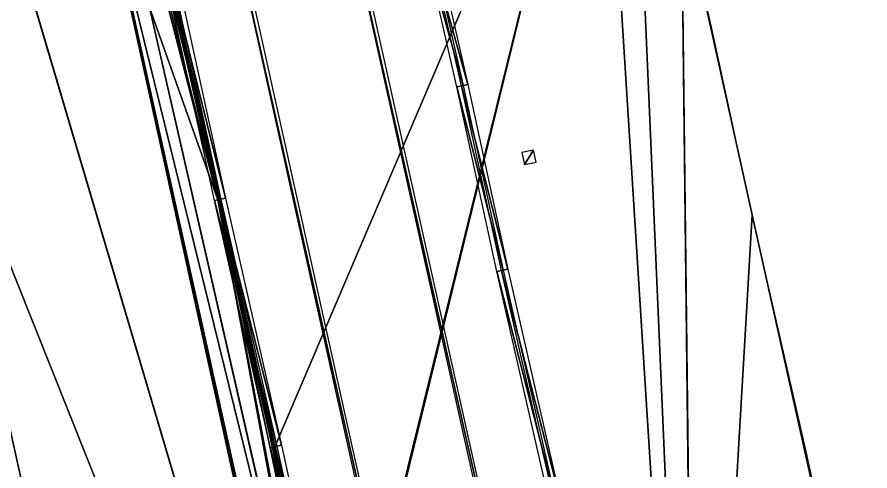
# Model space of a CAD drawing. Header units: metres. Extents: x -113 to 180, y -133 to 86.
# Drawn here: x 150.39 to 177.3, y 35.41 to 49.74 of the extents above; entities that cross this region are included whole.
import ezdxf

# ---------------------------------------------------------------- set-up
doc = ezdxf.new("R2010")
doc.units = ezdxf.units.M
for name, color, linetype, true_color in [('ACERA', 7, 'Continuous', 0xb9b3a6), ('ARQUETA', 7, 'Continuous', 0x6f7175), ('ASFALTO', 7, 'Continuous', 0x4a4b4e), ('BORDILLO', 7, 'Continuous', 0xcfcac0), ('MARCA_VIAL', 7, 'Continuous', 0xe8e6e0)]:
    doc.layers.add(name, color=color, linetype=linetype, true_color=true_color)

msp = doc.modelspace()

# ---------------------------------------------------------------- linework, layer by layer
at = {"layer": 'ACERA'}
for points in [[(152.848, 55.339, 69.36), (158.01, 31.986, 80.705), (160.07, 25.916, 80.705)], [(152.848, 55.339, 69.36), (160.07, 25.916, 80.705), (154.565, 50.045, 80.705)], [(152.848, 55.339, 69.23), (158.01, 31.986, 80.575), (158.01, 31.986, 80.705)], [(152.848, 55.339, 69.23), (158.01, 31.986, 80.705), (152.848, 55.339, 69.36)], [(156.723, 43.971, 80.705), (155.173, 50.911, 80.705), (155.044, 50.774, 80.705)], [(156.723, 43.971, 80.705), (155.209, 50.92, 80.705), (155.173, 50.911, 80.705)], [(156.723, 43.971, 80.575), (155.209, 50.92, 80.575), (155.209, 50.92, 80.705)], [(156.723, 43.971, 80.575), (155.209, 50.92, 80.705), (156.723, 43.971, 80.705)], [(156.723, 43.971, 80.705), (155.044, 50.774, 80.705), (155.124, 50.17, 80.705)], [(156.723, 43.971, 80.705), (155.124, 50.17, 80.705), (154.565, 50.045, 80.705)], [(159.996, 26.311, 80.705), (156.723, 43.971, 80.705), (154.565, 50.045, 80.705)], [(160.07, 25.916, 80.705), (159.996, 26.311, 80.705), (154.565, 50.045, 80.705)], [(160.086, 28.825, 80.705), (158.488, 36.166, 80.705), (156.723, 43.971, 80.705)], [(160.514, 26.775, 80.705), (160.086, 28.825, 80.705), (156.723, 43.971, 80.705)], [(160.344, 26.806, 80.705), (160.514, 26.775, 80.705), (156.723, 43.971, 80.705)], [(159.992, 26.719, 80.705), (160.344, 26.806, 80.705), (156.723, 43.971, 80.705)], [(159.996, 26.311, 80.705), (159.992, 26.719, 80.705), (156.723, 43.971, 80.705)], [(158.488, 36.166, 80.575), (156.723, 43.971, 80.575), (156.723, 43.971, 80.705)], [(158.488, 36.166, 80.575), (156.723, 43.971, 80.705), (158.488, 36.166, 80.705)], [(160.086, 28.825, 80.575), (158.488, 36.166, 80.575), (158.488, 36.166, 80.705)], [(160.086, 28.825, 80.575), (158.488, 36.166, 80.705), (160.086, 28.825, 80.705)]]:
    msp.add_3dface(points, dxfattribs=at)
at = {"layer": 'ARQUETA'}
for points in [[(166.683, 45.545, 80.595), (166.319, 45.464, 80.595), (166.404, 45.083, 80.595)], [(166.404, 45.083, 80.595), (166.768, 45.165, 80.595), (166.683, 45.545, 80.595)]]:
    msp.add_3dface(points, dxfattribs=at)
at = {"layer": 'ASFALTO'}
for points in [[(155.249, 50.928, 80.587), (158.527, 36.174, 80.587), (168.809, 60.303, 80.587)], [(158.527, 36.174, 80.587), (160.577, 26.79, 80.587), (168.809, 60.303, 80.587)], [(158.527, 36.174, 80.587), (158.527, 36.174, 80.587), (168.809, 60.303, 80.587)], [(160.561, 26.666, 80.587), (160.564, 26.664, 80.587), (168.809, 60.303, 80.587)], [(160.569, 26.702, 80.587), (160.561, 26.666, 80.587), (168.809, 60.303, 80.587)], [(160.564, 26.664, 80.587), (160.568, 26.663, 80.587), (168.809, 60.303, 80.587)], [(160.568, 26.663, 80.587), (160.572, 26.661, 80.587), (168.809, 60.303, 80.587)], [(160.569, 26.706, 80.587), (160.569, 26.702, 80.587), (168.809, 60.303, 80.587)], [(160.578, 26.778, 80.587), (160.569, 26.706, 80.587), (168.809, 60.303, 80.587)], [(160.572, 26.661, 80.587), (160.575, 26.659, 80.587), (168.809, 60.303, 80.587)], [(160.575, 26.659, 80.587), (160.578, 26.656, 80.587), (168.809, 60.303, 80.587)], [(160.577, 26.786, 80.587), (160.578, 26.782, 80.587), (168.809, 60.303, 80.587)], [(160.577, 26.79, 80.587), (160.577, 26.786, 80.587), (168.809, 60.303, 80.587)], [(160.578, 26.656, 80.587), (160.581, 26.654, 80.587), (168.809, 60.303, 80.587)], [(160.578, 26.782, 80.587), (160.578, 26.778, 80.587), (168.809, 60.303, 80.587)], [(160.581, 26.654, 80.587), (160.583, 26.651, 80.587), (168.809, 60.303, 80.587)], [(160.583, 26.651, 80.587), (171.817, 12.706, 80.587), (168.809, 60.303, 80.587)], [(171.817, 12.706, 80.587), (169.764, 60.136, 80.587), (168.809, 60.303, 80.587)], [(171.817, 12.706, 80.587), (171.353, 53.6, 80.587), (169.764, 60.136, 80.587)], [(147.564, 48.431, 69.487), (162.609, 10.683, 80.587), (149.283, 55.697, 69.467)], [(162.609, 10.683, 80.587), (149.287, 55.698, 69.467), (149.283, 55.697, 69.467)], [(162.609, 10.683, 80.587), (149.291, 55.699, 69.467), (149.287, 55.698, 69.467)], [(162.609, 10.683, 80.587), (152.813, 55.312, 69.244), (149.291, 55.699, 69.467)], [(162.609, 10.683, 80.587), (157.971, 31.978, 80.587), (152.813, 55.312, 69.244)], [(173.588, 43.495, 80.587), (172.326, 49.329, 80.587), (171.353, 53.6, 80.587)], [(171.828, 13.364, 80.587), (173.588, 43.495, 80.587), (171.353, 53.6, 80.587)], [(171.817, 12.706, 80.587), (171.828, 13.364, 80.587), (171.353, 53.6, 80.587)], [(155.249, 50.928, 80.587), (156.762, 43.98, 80.587), (158.527, 36.174, 80.587)], [(147.564, 48.431, 69.487), (148.913, 42.238, 80.587), (150.678, 34.433, 80.587)], [(147.564, 48.431, 69.487), (150.678, 34.433, 80.587), (162.609, 10.683, 80.587)], [(171.828, 13.364, 80.587), (177.302, 26.816, 80.587), (173.588, 43.495, 80.587)], [(177.302, 26.816, 80.587), (175.287, 36.026, 80.587), (173.588, 43.495, 80.587)], [(158.527, 36.174, 80.587), (160.125, 28.833, 80.587), (160.577, 26.79, 80.587)]]:
    msp.add_3dface(points, dxfattribs=at)
at = {"layer": 'BORDILLO'}
for points in [[(164.467, 47.585, 80.715), (163.303, 51.796, 80.715), (163.498, 51.84, 80.715)], [(164.467, 47.585, 80.715), (164.272, 47.54, 80.715), (163.303, 51.796, 80.715)], [(164.613, 47.617, 80.715), (163.449, 51.828, 80.715), (163.644, 51.873, 80.715)], [(164.613, 47.617, 80.715), (164.418, 47.573, 80.715), (163.449, 51.828, 80.715)], [(155.068, 51.1, 80.715), (155.263, 51.142, 80.715), (156.821, 43.992, 80.715)], [(155.214, 51.132, 80.715), (155.41, 51.174, 80.715), (156.967, 44.025, 80.715)], [(155.068, 51.1, 80.715), (156.821, 43.992, 80.715), (156.625, 43.95, 80.715)], [(155.214, 51.132, 80.715), (156.967, 44.025, 80.715), (156.772, 43.982, 80.715)], [(165.729, 41.751, 80.715), (164.271, 47.541, 80.715), (164.467, 47.584, 80.715)], [(165.729, 41.751, 80.715), (165.533, 41.709, 80.715), (164.271, 47.541, 80.715)], [(165.875, 41.784, 80.715), (164.418, 47.574, 80.715), (164.613, 47.616, 80.715)], [(165.875, 41.784, 80.715), (165.68, 41.741, 80.715), (164.418, 47.574, 80.715)], [(156.625, 43.949, 80.715), (156.82, 43.993, 80.715), (158.586, 36.188, 80.715)], [(156.625, 43.949, 80.715), (158.586, 36.188, 80.715), (158.391, 36.144, 80.715)], [(156.772, 43.982, 80.715), (156.967, 44.026, 80.715), (158.732, 36.22, 80.715)], [(156.772, 43.982, 80.715), (158.732, 36.22, 80.715), (158.537, 36.176, 80.715)], [(167.43, 34.273, 80.715), (165.533, 41.708, 80.715), (165.728, 41.752, 80.715)], [(167.576, 34.306, 80.715), (165.68, 41.74, 80.715), (165.875, 41.785, 80.715)], [(167.576, 34.306, 80.715), (167.381, 34.261, 80.715), (165.68, 41.74, 80.715)], [(167.43, 34.273, 80.715), (167.235, 34.229, 80.715), (165.533, 41.708, 80.715)], [(158.39, 36.144, 80.715), (158.586, 36.187, 80.715), (160.183, 28.846, 80.715)], [(158.39, 36.144, 80.715), (160.183, 28.846, 80.715), (159.988, 28.804, 80.715)], [(158.537, 36.177, 80.715), (158.732, 36.219, 80.715), (160.33, 28.878, 80.715)], [(158.537, 36.177, 80.715), (160.33, 28.878, 80.715), (160.134, 28.836, 80.715)]]:
    msp.add_3dface(points, dxfattribs=at)
at = {"layer": 'MARCA_VIAL'}
for points in [[(160.151, 56.009, 80.595), (160.268, 56.035, 80.595), (170.085, 11.94, 80.595)], [(160.151, 56.009, 80.595), (170.085, 11.94, 80.595), (169.968, 11.914, 80.595)], [(157.146, 52.843, 80.595), (157.263, 52.869, 80.595), (166.507, 11.147, 80.595)], [(157.146, 52.843, 80.595), (166.507, 11.147, 80.595), (166.39, 11.121, 80.595)]]:
    msp.add_3dface(points, dxfattribs=at)

doc.saveas('drawing.dxf')
